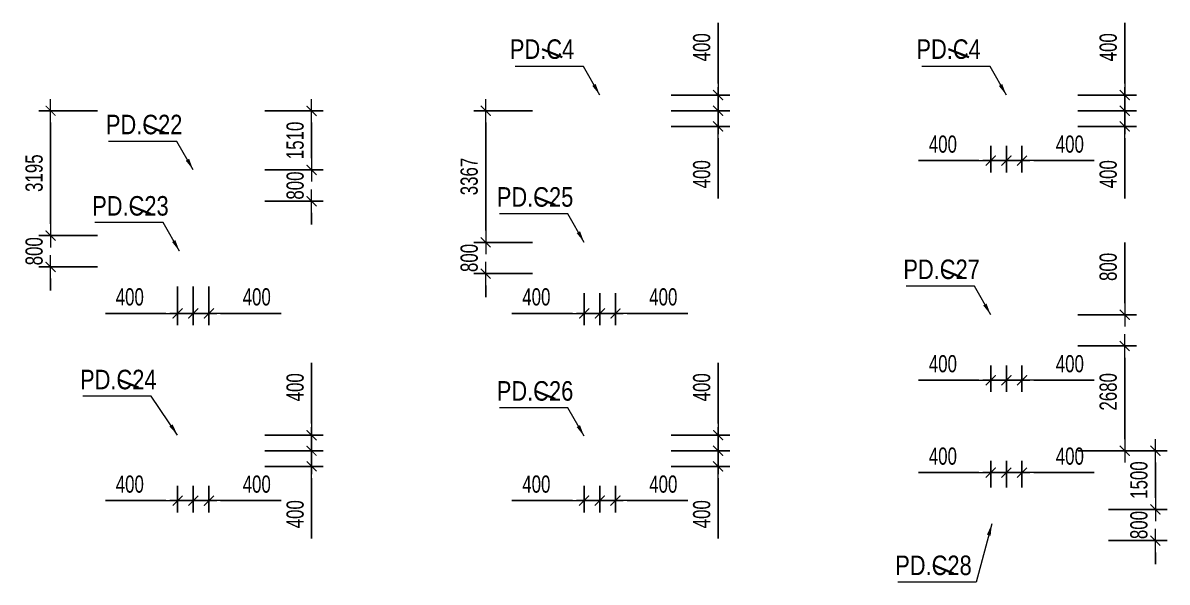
# Model space of a CAD drawing. Header units: millimetres. Extents: x -259680 to 699608, y -1281 to 104748.
# Drawn here: x 156791 to 186062, y 52639 to 66949 of the extents above; entities that cross this region are included whole.
import ezdxf
from ezdxf.enums import TextEntityAlignment as Align

# ---------------------------------------------------------------- set-up
doc = ezdxf.new("R2010")
doc.units = ezdxf.units.MM
doc.layers.get('Defpoints').update_dxf_attribs({"color": 151, "lineweight": 9})
for name, color, linetype, lineweight in [('$0$C1', 20, 'Continuous', 35), ('$1$NDC_S_ANNO', 7, 'Continuous', 20), ('$1$NDC_S_DIM', 1, 'Continuous', 15), ('NDC_S_DIM', 1, 'Continuous', 15)]:
    doc.layers.add(name, color=color, linetype=linetype, lineweight=lineweight)
doc.styles.add('$1$NDC_DIM', font='', dxfattribs={"width": 0.75})
doc.styles.add('$2$ARIAL', font='arial.ttf', dxfattribs={"width": 0.8})
doc.styles.add('NDC_DIM', font='', dxfattribs={"width": 0.75})
doc.styles.get('$1$NDC_DIM').set_extended_font_data('Dotum')
doc.styles.get('NDC_DIM').set_extended_font_data('Dotum')
doc.dimstyles.new('$0$NDC_dim_150', dxfattribs={"dimscale": 150, "dimtxt": 2.2, "dimasz": 1.5, "dimexe": 1.5, "dimexo": 2.5, "dimgap": 1, "dimtad": 1, "dimdec": 0, "dimzin": 0, "dimdsep": 46, "dimtxsty": '$1$NDC_DIM', "dimblk": '$1$DIMMARK', "dimcen": 0.09, "dimdle": 1.2, "dimclrd": 1, "dimclre": 1, "dimclrt": 3, "dimadec": 0, "dimazin": 0, "dimtfac": 1, "dimtdec": 0, "dimtix": 1, "dimtofl": 0, "dimtmove": 0, "dimatfit": 3, "dimfxl": 0, "dimtolj": 1, "dimtzin": 0, "dimarcsym": 0})
doc.dimstyles.new('$1$NDC_dim_iso', dxfattribs={"dimtxt": 2.2, "dimasz": 1, "dimexe": 1.5, "dimexo": 2.5, "dimgap": 1, "dimtad": 1, "dimdec": 0, "dimzin": 0, "dimdsep": 46, "dimtxsty": '$1$NDC_DIM', "dimblk": '$1$DIMMARK', "dimcen": 0.09, "dimdle": 1.2, "dimclrd": 1, "dimclre": 1, "dimclrt": 3, "dimadec": 0, "dimazin": 0, "dimtfac": 1, "dimtdec": 0, "dimtix": 1, "dimtofl": 0, "dimtmove": 0, "dimatfit": 3, "dimfxl": 0, "dimtolj": 1, "dimtzin": 0, "dimarcsym": 0})
doc.dimstyles.new('NDC_dim_200', dxfattribs={"dimscale": 200, "dimtxt": 2.2, "dimasz": 1.5, "dimexe": 1.5, "dimexo": 2.5, "dimgap": 1, "dimtad": 1, "dimdec": 0, "dimzin": 0, "dimdsep": 46, "dimtxsty": 'NDC_DIM', "dimblk": 'DIMMARK', "dimcen": 0.09, "dimdle": 1.2, "dimclrd": 1, "dimclre": 1, "dimclrt": 3, "dimadec": 0, "dimazin": 0, "dimtfac": 1, "dimtdec": 0, "dimtix": 1, "dimtofl": 0, "dimtmove": 0, "dimatfit": 3, "dimfxl": 0, "dimtolj": 1, "dimtzin": 0, "dimarcsym": 0})

# ---------------------------------------------------------------- blocks, each defined once
blk = doc.blocks.new('$1$DIMMARK')
at = {"layer": '$1$NDC_S_DIM', "color": 1}
blk.add_line((-1.5, 0), (1, 0), dxfattribs=at)
at = {"layer": '$1$NDC_S_DIM', "color": 2, "const_width": 0.1}
blk.add_lwpolyline([(-0.424, -0.424), (0.424, 0.424)], dxfattribs=at)
blk = doc.blocks.new('DIMMARK')
at = {"layer": 'NDC_S_DIM', "color": 1}
blk.add_line((-1.5, 0), (1, 0), dxfattribs=at)
at = {"layer": 'NDC_S_DIM', "color": 2, "const_width": 0.1}
blk.add_lwpolyline([(-0.424, -0.424), (0.424, 0.424)], dxfattribs=at)
blk = doc.blocks.new('*D1081')
at = {"layer": 'Defpoints', "color": 0, "ltscale": 100, "transparency": 16777216}
for p in [(181950, 64300), (182350, 64300), (182350, 63424)]:
    blk.add_point(p, dxfattribs=at)
at = {"layer": 'NDC_S_DIM', "color": 1, "lineweight": -2, "ltscale": 100, "transparency": 16777216}
for p, q in [((181950, 63800), (181950, 63124)), ((182350, 63800), (182350, 63124)), ((181650, 63424), (181350, 63424)), ((182650, 63424), (184199, 63424))]:
    blk.add_line(p, q, dxfattribs=at)
at = {"layer": 'NDC_S_DIM', "color": 1, "lineweight": -2, "ltscale": 100, "transparency": 16777216, "xscale": 300, "yscale": 300, "zscale": 300}
blk.add_blockref('DIMMARK', (181950, 63424), dxfattribs=at)
at = {"layer": 'NDC_S_DIM', "color": 1, "lineweight": -2, "ltscale": 100, "transparency": 16777216, "xscale": 300, "yscale": 300, "zscale": 300, "rotation": 180}
blk.add_blockref('DIMMARK', (182350, 63424), dxfattribs=at)
at = {"layer": 'NDC_S_DIM', "color": 3, "ltscale": 100, "transparency": 16777216, "insert": (183574, 63844), "char_height": 440, "attachment_point": 5, "style": 'NDC_DIM'}
blk.add_mtext('\\A1;400', dxfattribs=at)
blk = doc.blocks.new('*D1082')
at = {"layer": 'Defpoints', "color": 0, "ltscale": 100, "transparency": 16777216}
for p in [(181550, 64300), (181950, 64300), (181950, 63424)]:
    blk.add_point(p, dxfattribs=at)
at = {"layer": 'NDC_S_DIM', "color": 1, "lineweight": -2, "ltscale": 100, "transparency": 16777216}
for p, q in [((181550, 63800), (181550, 63124)), ((181950, 63800), (181950, 63124)), ((181250, 63424), (179701, 63424)), ((182250, 63424), (182550, 63424))]:
    blk.add_line(p, q, dxfattribs=at)
at = {"layer": 'NDC_S_DIM', "color": 1, "lineweight": -2, "ltscale": 100, "transparency": 16777216, "xscale": 300, "yscale": 300, "zscale": 300}
blk.add_blockref('DIMMARK', (181550, 63424), dxfattribs=at)
at = {"layer": 'NDC_S_DIM', "color": 1, "lineweight": -2, "ltscale": 100, "transparency": 16777216, "xscale": 300, "yscale": 300, "zscale": 300, "rotation": 180}
blk.add_blockref('DIMMARK', (181950, 63424), dxfattribs=at)
at = {"layer": 'NDC_S_DIM', "color": 3, "ltscale": 100, "transparency": 16777216, "insert": (180326, 63844), "char_height": 440, "attachment_point": 5, "style": 'NDC_DIM'}
blk.add_mtext('\\A1;400', dxfattribs=at)
blk = doc.blocks.new('*D1083')
at = {"layer": 'Defpoints', "color": 0, "ltscale": 100, "transparency": 16777216}
for p in [(182350, 65100), (184977, 65100), (182350, 64700)]:
    blk.add_point(p, dxfattribs=at)
at = {"layer": 'NDC_S_DIM', "color": 1, "lineweight": -2, "ltscale": 100, "transparency": 16777216}
for p, q in [((184977, 65400), (184977, 66949)), ((183777, 65100), (185277, 65100)), ((183777, 64700), (185277, 64700)), ((184977, 64400), (184977, 64100))]:
    blk.add_line(p, q, dxfattribs=at)
at = {"layer": 'NDC_S_DIM', "color": 1, "lineweight": -2, "ltscale": 100, "transparency": 16777216, "xscale": 300, "yscale": 300, "zscale": 300}
for p, rotation in [((184977, 65100), 270), ((184977, 64700), 90)]:
    blk.add_blockref('DIMMARK', p, dxfattribs=dict(at, rotation=rotation))
at = {"layer": 'NDC_S_DIM', "color": 3, "ltscale": 100, "transparency": 16777216, "insert": (184557, 66324), "char_height": 440, "attachment_point": 5, "rotation": 90, "style": 'NDC_DIM'}
blk.add_mtext('\\A1;400', dxfattribs=at)
blk = doc.blocks.new('*D1084')
at = {"layer": 'Defpoints', "color": 0, "ltscale": 100, "transparency": 16777216}
for p in [(182350, 64700), (184977, 64700), (182350, 64300)]:
    blk.add_point(p, dxfattribs=at)
at = {"layer": 'NDC_S_DIM', "color": 1, "lineweight": -2, "ltscale": 100, "transparency": 16777216}
for p, q in [((184977, 65000), (184977, 65300)), ((183777, 64700), (185277, 64700)), ((183777, 64300), (185277, 64300)), ((184977, 64000), (184977, 62451))]:
    blk.add_line(p, q, dxfattribs=at)
at = {"layer": 'NDC_S_DIM', "color": 1, "lineweight": -2, "ltscale": 100, "transparency": 16777216, "xscale": 300, "yscale": 300, "zscale": 300}
for p, rotation in [((184977, 64700), 270), ((184977, 64300), 90)]:
    blk.add_blockref('DIMMARK', p, dxfattribs=dict(at, rotation=rotation))
at = {"layer": 'NDC_S_DIM', "color": 3, "ltscale": 100, "transparency": 16777216, "insert": (184557, 63076), "char_height": 440, "attachment_point": 5, "rotation": 90, "style": 'NDC_DIM'}
blk.add_mtext('\\A1;400', dxfattribs=at)
blk = doc.blocks.new('*D1101')
at = {"layer": 'Defpoints', "color": 0, "ltscale": 100, "transparency": 16777216}
for p in [(181950, 58681), (182350, 58681), (182350, 57805)]:
    blk.add_point(p, dxfattribs=at)
at = {"layer": 'NDC_S_DIM', "color": 1, "lineweight": -2, "ltscale": 100, "transparency": 16777216}
for p, q in [((181950, 58181), (181950, 57505)), ((182350, 58181), (182350, 57505)), ((181650, 57805), (181350, 57805)), ((182650, 57805), (184199, 57805))]:
    blk.add_line(p, q, dxfattribs=at)
at = {"layer": 'NDC_S_DIM', "color": 1, "lineweight": -2, "ltscale": 100, "transparency": 16777216, "xscale": 300, "yscale": 300, "zscale": 300}
blk.add_blockref('DIMMARK', (181950, 57805), dxfattribs=at)
at = {"layer": 'NDC_S_DIM', "color": 1, "lineweight": -2, "ltscale": 100, "transparency": 16777216, "xscale": 300, "yscale": 300, "zscale": 300, "rotation": 180}
blk.add_blockref('DIMMARK', (182350, 57805), dxfattribs=at)
at = {"layer": 'NDC_S_DIM', "color": 3, "ltscale": 100, "transparency": 16777216, "insert": (183574, 58225), "char_height": 440, "attachment_point": 5, "style": 'NDC_DIM'}
blk.add_mtext('\\A1;400', dxfattribs=at)
blk = doc.blocks.new('*D1102')
at = {"layer": 'Defpoints', "color": 0, "ltscale": 100, "transparency": 16777216}
for p in [(181550, 58681), (181950, 58681), (181950, 57805)]:
    blk.add_point(p, dxfattribs=at)
at = {"layer": 'NDC_S_DIM', "color": 1, "lineweight": -2, "ltscale": 100, "transparency": 16777216}
for p, q in [((181550, 58181), (181550, 57505)), ((181950, 58181), (181950, 57505)), ((181250, 57805), (179701, 57805)), ((182250, 57805), (182550, 57805))]:
    blk.add_line(p, q, dxfattribs=at)
at = {"layer": 'NDC_S_DIM', "color": 1, "lineweight": -2, "ltscale": 100, "transparency": 16777216, "xscale": 300, "yscale": 300, "zscale": 300}
blk.add_blockref('DIMMARK', (181550, 57805), dxfattribs=at)
at = {"layer": 'NDC_S_DIM', "color": 1, "lineweight": -2, "ltscale": 100, "transparency": 16777216, "xscale": 300, "yscale": 300, "zscale": 300, "rotation": 180}
blk.add_blockref('DIMMARK', (181950, 57805), dxfattribs=at)
at = {"layer": 'NDC_S_DIM', "color": 3, "ltscale": 100, "transparency": 16777216, "insert": (180326, 58225), "char_height": 440, "attachment_point": 5, "style": 'NDC_DIM'}
blk.add_mtext('\\A1;400', dxfattribs=at)
blk = doc.blocks.new('*D1103')
at = {"layer": 'Defpoints', "color": 0, "ltscale": 100, "transparency": 16777216}
for p in [(182350, 59481), (184977, 59481), (182350, 58681)]:
    blk.add_point(p, dxfattribs=at)
at = {"layer": 'NDC_S_DIM', "color": 1, "lineweight": -2, "ltscale": 100, "transparency": 16777216}
for p, q in [((184977, 59781), (184977, 61329)), ((183777, 59481), (185277, 59481)), ((183777, 58681), (185277, 58681)), ((184977, 58381), (184977, 58081))]:
    blk.add_line(p, q, dxfattribs=at)
at = {"layer": 'NDC_S_DIM', "color": 1, "lineweight": -2, "ltscale": 100, "transparency": 16777216, "xscale": 300, "yscale": 300, "zscale": 300}
for p, rotation in [((184977, 59481), 270), ((184977, 58681), 90)]:
    blk.add_blockref('DIMMARK', p, dxfattribs=dict(at, rotation=rotation))
at = {"layer": 'NDC_S_DIM', "color": 3, "ltscale": 100, "transparency": 16777216, "insert": (184557, 60705), "char_height": 440, "attachment_point": 5, "rotation": 90, "style": 'NDC_DIM'}
blk.add_mtext('\\A1;800', dxfattribs=at)
blk = doc.blocks.new('*D1104')
at = {"layer": 'Defpoints', "color": 0, "ltscale": 100, "transparency": 16777216}
for p in [(182350, 58681), (184977, 58681), (182350, 56001)]:
    blk.add_point(p, dxfattribs=at)
at = {"layer": 'NDC_S_DIM', "color": 1, "lineweight": -2, "ltscale": 100, "transparency": 16777216}
for p, q in [((183777, 58681), (185277, 58681)), ((184977, 56301), (184977, 58381)), ((183777, 56001), (185277, 56001))]:
    blk.add_line(p, q, dxfattribs=at)
at = {"layer": 'NDC_S_DIM', "color": 1, "lineweight": -2, "ltscale": 100, "transparency": 16777216, "xscale": 300, "yscale": 300, "zscale": 300}
for p, rotation in [((184977, 58681), 90), ((184977, 56001), 270)]:
    blk.add_blockref('DIMMARK', p, dxfattribs=dict(at, rotation=rotation))
at = {"layer": 'NDC_S_DIM', "color": 3, "ltscale": 100, "transparency": 16777216, "insert": (184557, 57508), "char_height": 440, "attachment_point": 5, "rotation": 90, "style": 'NDC_DIM'}
blk.add_mtext('\\A1;2680', dxfattribs=at)
blk = doc.blocks.new('*D1105')
at = {"layer": 'Defpoints', "color": 0, "ltscale": 100, "transparency": 16777216}
for p in [(171550, 55600), (171950, 55600), (171950, 54724)]:
    blk.add_point(p, dxfattribs=at)
at = {"layer": 'NDC_S_DIM', "color": 1, "lineweight": -2, "ltscale": 100, "transparency": 16777216}
for p, q in [((171550, 55100), (171550, 54424)), ((171950, 55100), (171950, 54424)), ((171250, 54724), (170950, 54724)), ((172250, 54724), (173799, 54724))]:
    blk.add_line(p, q, dxfattribs=at)
at = {"layer": 'NDC_S_DIM', "color": 1, "lineweight": -2, "ltscale": 100, "transparency": 16777216, "xscale": 300, "yscale": 300, "zscale": 300}
blk.add_blockref('DIMMARK', (171550, 54724), dxfattribs=at)
at = {"layer": 'NDC_S_DIM', "color": 1, "lineweight": -2, "ltscale": 100, "transparency": 16777216, "xscale": 300, "yscale": 300, "zscale": 300, "rotation": 180}
blk.add_blockref('DIMMARK', (171950, 54724), dxfattribs=at)
at = {"layer": 'NDC_S_DIM', "color": 3, "ltscale": 100, "transparency": 16777216, "insert": (173174, 55144), "char_height": 440, "attachment_point": 5, "style": 'NDC_DIM'}
blk.add_mtext('\\A1;400', dxfattribs=at)
blk = doc.blocks.new('*D1106')
at = {"layer": 'Defpoints', "color": 0, "ltscale": 100, "transparency": 16777216}
for p in [(171150, 55600), (171550, 55600), (171550, 54724)]:
    blk.add_point(p, dxfattribs=at)
at = {"layer": 'NDC_S_DIM', "color": 1, "lineweight": -2, "ltscale": 100, "transparency": 16777216}
for p, q in [((171150, 55100), (171150, 54424)), ((171550, 55100), (171550, 54424)), ((170850, 54724), (169301, 54724)), ((171850, 54724), (172150, 54724))]:
    blk.add_line(p, q, dxfattribs=at)
at = {"layer": 'NDC_S_DIM', "color": 1, "lineweight": -2, "ltscale": 100, "transparency": 16777216, "xscale": 300, "yscale": 300, "zscale": 300}
blk.add_blockref('DIMMARK', (171150, 54724), dxfattribs=at)
at = {"layer": 'NDC_S_DIM', "color": 1, "lineweight": -2, "ltscale": 100, "transparency": 16777216, "xscale": 300, "yscale": 300, "zscale": 300, "rotation": 180}
blk.add_blockref('DIMMARK', (171550, 54724), dxfattribs=at)
at = {"layer": 'NDC_S_DIM', "color": 3, "ltscale": 100, "transparency": 16777216, "insert": (169926, 55144), "char_height": 440, "attachment_point": 5, "style": 'NDC_DIM'}
blk.add_mtext('\\A1;400', dxfattribs=at)
blk = doc.blocks.new('*D1107')
at = {"layer": 'Defpoints', "color": 0, "ltscale": 100, "transparency": 16777216}
for p in [(171950, 56400), (174577, 56400), (171950, 56000)]:
    blk.add_point(p, dxfattribs=at)
at = {"layer": 'NDC_S_DIM', "color": 1, "lineweight": -2, "ltscale": 100, "transparency": 16777216}
for p, q in [((174577, 56700), (174577, 58249)), ((173377, 56400), (174877, 56400)), ((173377, 56000), (174877, 56000)), ((174577, 55700), (174577, 55400))]:
    blk.add_line(p, q, dxfattribs=at)
at = {"layer": 'NDC_S_DIM', "color": 1, "lineweight": -2, "ltscale": 100, "transparency": 16777216, "xscale": 300, "yscale": 300, "zscale": 300}
for p, rotation in [((174577, 56400), 270), ((174577, 56000), 90)]:
    blk.add_blockref('DIMMARK', p, dxfattribs=dict(at, rotation=rotation))
at = {"layer": 'NDC_S_DIM', "color": 3, "ltscale": 100, "transparency": 16777216, "insert": (174157, 57624), "char_height": 440, "attachment_point": 5, "rotation": 90, "style": 'NDC_DIM'}
blk.add_mtext('\\A1;400', dxfattribs=at)
blk = doc.blocks.new('*D1108')
at = {"layer": 'Defpoints', "color": 0, "ltscale": 100, "transparency": 16777216}
for p in [(171950, 56000), (174577, 56000), (171950, 55600)]:
    blk.add_point(p, dxfattribs=at)
at = {"layer": 'NDC_S_DIM', "color": 1, "lineweight": -2, "ltscale": 100, "transparency": 16777216}
for p, q in [((174577, 56300), (174577, 56600)), ((173377, 56000), (174877, 56000)), ((173377, 55600), (174877, 55600)), ((174577, 55300), (174577, 53751))]:
    blk.add_line(p, q, dxfattribs=at)
at = {"layer": 'NDC_S_DIM', "color": 1, "lineweight": -2, "ltscale": 100, "transparency": 16777216, "xscale": 300, "yscale": 300, "zscale": 300}
for p, rotation in [((174577, 56000), 270), ((174577, 55600), 90)]:
    blk.add_blockref('DIMMARK', p, dxfattribs=dict(at, rotation=rotation))
at = {"layer": 'NDC_S_DIM', "color": 3, "ltscale": 100, "transparency": 16777216, "insert": (174157, 54376), "char_height": 440, "attachment_point": 5, "rotation": 90, "style": 'NDC_DIM'}
blk.add_mtext('\\A1;400', dxfattribs=at)
blk = doc.blocks.new('*D1109')
at = {"layer": 'Defpoints', "color": 0, "ltscale": 100, "transparency": 16777216}
for p in [(161150, 55600), (161550, 55600), (161550, 54724)]:
    blk.add_point(p, dxfattribs=at)
at = {"layer": 'NDC_S_DIM', "color": 1, "lineweight": -2, "ltscale": 100, "transparency": 16777216}
for p, q in [((161150, 55100), (161150, 54424)), ((161550, 55100), (161550, 54424)), ((160850, 54724), (160550, 54724)), ((161850, 54724), (163399, 54724))]:
    blk.add_line(p, q, dxfattribs=at)
at = {"layer": 'NDC_S_DIM', "color": 1, "lineweight": -2, "ltscale": 100, "transparency": 16777216, "xscale": 300, "yscale": 300, "zscale": 300}
blk.add_blockref('DIMMARK', (161150, 54724), dxfattribs=at)
at = {"layer": 'NDC_S_DIM', "color": 1, "lineweight": -2, "ltscale": 100, "transparency": 16777216, "xscale": 300, "yscale": 300, "zscale": 300, "rotation": 180}
blk.add_blockref('DIMMARK', (161550, 54724), dxfattribs=at)
at = {"layer": 'NDC_S_DIM', "color": 3, "ltscale": 100, "transparency": 16777216, "insert": (162774, 55144), "char_height": 440, "attachment_point": 5, "style": 'NDC_DIM'}
blk.add_mtext('\\A1;400', dxfattribs=at)
blk = doc.blocks.new('*D1110')
at = {"layer": 'Defpoints', "color": 0, "ltscale": 100, "transparency": 16777216}
for p in [(160750, 55600), (161150, 55600), (161150, 54724)]:
    blk.add_point(p, dxfattribs=at)
at = {"layer": 'NDC_S_DIM', "color": 1, "lineweight": -2, "ltscale": 100, "transparency": 16777216}
for p, q in [((160750, 55100), (160750, 54424)), ((161150, 55100), (161150, 54424)), ((160450, 54724), (158901, 54724)), ((161450, 54724), (161750, 54724))]:
    blk.add_line(p, q, dxfattribs=at)
at = {"layer": 'NDC_S_DIM', "color": 1, "lineweight": -2, "ltscale": 100, "transparency": 16777216, "xscale": 300, "yscale": 300, "zscale": 300}
blk.add_blockref('DIMMARK', (160750, 54724), dxfattribs=at)
at = {"layer": 'NDC_S_DIM', "color": 1, "lineweight": -2, "ltscale": 100, "transparency": 16777216, "xscale": 300, "yscale": 300, "zscale": 300, "rotation": 180}
blk.add_blockref('DIMMARK', (161150, 54724), dxfattribs=at)
at = {"layer": 'NDC_S_DIM', "color": 3, "ltscale": 100, "transparency": 16777216, "insert": (159526, 55144), "char_height": 440, "attachment_point": 5, "style": 'NDC_DIM'}
blk.add_mtext('\\A1;400', dxfattribs=at)
blk = doc.blocks.new('*D1111')
at = {"layer": 'Defpoints', "color": 0, "ltscale": 100, "transparency": 16777216}
for p in [(161550, 56400), (164177, 56400), (161550, 56000)]:
    blk.add_point(p, dxfattribs=at)
at = {"layer": 'NDC_S_DIM', "color": 1, "lineweight": -2, "ltscale": 100, "transparency": 16777216}
for p, q in [((164177, 56700), (164177, 58249)), ((162977, 56400), (164477, 56400)), ((162977, 56000), (164477, 56000)), ((164177, 55700), (164177, 55400))]:
    blk.add_line(p, q, dxfattribs=at)
at = {"layer": 'NDC_S_DIM', "color": 1, "lineweight": -2, "ltscale": 100, "transparency": 16777216, "xscale": 300, "yscale": 300, "zscale": 300}
for p, rotation in [((164177, 56400), 270), ((164177, 56000), 90)]:
    blk.add_blockref('DIMMARK', p, dxfattribs=dict(at, rotation=rotation))
at = {"layer": 'NDC_S_DIM', "color": 3, "ltscale": 100, "transparency": 16777216, "insert": (163757, 57624), "char_height": 440, "attachment_point": 5, "rotation": 90, "style": 'NDC_DIM'}
blk.add_mtext('\\A1;400', dxfattribs=at)
blk = doc.blocks.new('*D1112')
at = {"layer": 'Defpoints', "color": 0, "ltscale": 100, "transparency": 16777216}
for p in [(161550, 56000), (164177, 56000), (161550, 55600)]:
    blk.add_point(p, dxfattribs=at)
at = {"layer": 'NDC_S_DIM', "color": 1, "lineweight": -2, "ltscale": 100, "transparency": 16777216}
for p, q in [((164177, 56300), (164177, 56600)), ((162977, 56000), (164477, 56000)), ((162977, 55600), (164477, 55600)), ((164177, 55300), (164177, 53751))]:
    blk.add_line(p, q, dxfattribs=at)
at = {"layer": 'NDC_S_DIM', "color": 1, "lineweight": -2, "ltscale": 100, "transparency": 16777216, "xscale": 300, "yscale": 300, "zscale": 300}
for p, rotation in [((164177, 56000), 270), ((164177, 55600), 90)]:
    blk.add_blockref('DIMMARK', p, dxfattribs=dict(at, rotation=rotation))
at = {"layer": 'NDC_S_DIM', "color": 3, "ltscale": 100, "transparency": 16777216, "insert": (163757, 54376), "char_height": 440, "attachment_point": 5, "rotation": 90, "style": 'NDC_DIM'}
blk.add_mtext('\\A1;400', dxfattribs=at)
blk = doc.blocks.new('*D659')
at = {"layer": 'Defpoints', "color": 0, "ltscale": 100, "transparency": 16777216}
for p in [(182350, 55440), (181950, 54564), (182350, 54564)]:
    blk.add_point(p, dxfattribs=at)
at = {"layer": 'NDC_S_DIM', "color": 1, "lineweight": -2, "ltscale": 100, "transparency": 16777216}
for p, q in [((181950, 55064), (181950, 55740)), ((182350, 55064), (182350, 55740)), ((181650, 55440), (181350, 55440)), ((182650, 55440), (184199, 55440))]:
    blk.add_line(p, q, dxfattribs=at)
at = {"layer": 'NDC_S_DIM', "color": 1, "lineweight": -2, "ltscale": 100, "transparency": 16777216, "xscale": 300, "yscale": 300, "zscale": 300}
blk.add_blockref('DIMMARK', (181950, 55440), dxfattribs=at)
at = {"layer": 'NDC_S_DIM', "color": 1, "lineweight": -2, "ltscale": 100, "transparency": 16777216, "xscale": 300, "yscale": 300, "zscale": 300, "rotation": 180}
blk.add_blockref('DIMMARK', (182350, 55440), dxfattribs=at)
at = {"layer": 'NDC_S_DIM', "color": 3, "ltscale": 100, "transparency": 16777216, "insert": (183574, 55860), "char_height": 440, "attachment_point": 5, "style": 'NDC_DIM'}
blk.add_mtext('\\A1;400', dxfattribs=at)
blk = doc.blocks.new('*D660')
at = {"layer": 'Defpoints', "color": 0, "ltscale": 100, "transparency": 16777216}
for p in [(181950, 55440), (181550, 54564), (181950, 54564)]:
    blk.add_point(p, dxfattribs=at)
at = {"layer": 'NDC_S_DIM', "color": 1, "lineweight": -2, "ltscale": 100, "transparency": 16777216}
for p, q in [((181550, 55064), (181550, 55740)), ((181950, 55064), (181950, 55740)), ((181250, 55440), (179701, 55440)), ((182250, 55440), (182550, 55440))]:
    blk.add_line(p, q, dxfattribs=at)
at = {"layer": 'NDC_S_DIM', "color": 1, "lineweight": -2, "ltscale": 100, "transparency": 16777216, "xscale": 300, "yscale": 300, "zscale": 300}
blk.add_blockref('DIMMARK', (181550, 55440), dxfattribs=at)
at = {"layer": 'NDC_S_DIM', "color": 1, "lineweight": -2, "ltscale": 100, "transparency": 16777216, "xscale": 300, "yscale": 300, "zscale": 300, "rotation": 180}
blk.add_blockref('DIMMARK', (181950, 55440), dxfattribs=at)
at = {"layer": 'NDC_S_DIM', "color": 3, "ltscale": 100, "transparency": 16777216, "insert": (180326, 55860), "char_height": 440, "attachment_point": 5, "style": 'NDC_DIM'}
blk.add_mtext('\\A1;400', dxfattribs=at)
blk = doc.blocks.new('*D661')
at = {"layer": 'Defpoints', "color": 0, "ltscale": 100, "transparency": 16777216}
for p in [(182350, 54500), (185762, 54500), (182350, 53700)]:
    blk.add_point(p, dxfattribs=at)
at = {"layer": 'NDC_S_DIM', "color": 1, "lineweight": -2, "ltscale": 100, "transparency": 16777216}
for p, q in [((185762, 54800), (185762, 55100)), ((184562, 54500), (186062, 54500)), ((184562, 53700), (186062, 53700)), ((185762, 53400), (185762, 53100))]:
    blk.add_line(p, q, dxfattribs=at)
at = {"layer": 'NDC_S_DIM', "color": 1, "lineweight": -2, "ltscale": 100, "transparency": 16777216, "xscale": 300, "yscale": 300, "zscale": 300}
for p, rotation in [((185762, 54500), 270), ((185762, 53700), 90)]:
    blk.add_blockref('DIMMARK', p, dxfattribs=dict(at, rotation=rotation))
at = {"layer": 'NDC_S_DIM', "color": 3, "ltscale": 100, "transparency": 16777216, "insert": (185342, 54100), "char_height": 440, "attachment_point": 5, "rotation": 90, "style": 'NDC_DIM'}
blk.add_mtext('\\A1;800', dxfattribs=at)
blk = doc.blocks.new('*D662')
at = {"layer": 'Defpoints', "color": 0, "ltscale": 100, "transparency": 16777216}
for p in [(182350, 56000), (185762, 56000), (182350, 54500)]:
    blk.add_point(p, dxfattribs=at)
at = {"layer": 'NDC_S_DIM', "color": 1, "lineweight": -2, "ltscale": 100, "transparency": 16777216}
for p, q in [((184562, 56000), (186062, 56000)), ((185762, 54800), (185762, 55700)), ((184562, 54500), (186062, 54500))]:
    blk.add_line(p, q, dxfattribs=at)
at = {"layer": 'NDC_S_DIM', "color": 1, "lineweight": -2, "ltscale": 100, "transparency": 16777216, "xscale": 300, "yscale": 300, "zscale": 300}
for p, rotation in [((185762, 56000), 90), ((185762, 54500), 270)]:
    blk.add_blockref('DIMMARK', p, dxfattribs=dict(at, rotation=rotation))
at = {"layer": 'NDC_S_DIM', "color": 3, "ltscale": 100, "transparency": 16777216, "insert": (185342, 55250), "char_height": 440, "attachment_point": 5, "rotation": 90, "style": 'NDC_DIM'}
blk.add_mtext('\\A1;1500', dxfattribs=at)
blk = doc.blocks.new('*D1025')
at = {"layer": 'Defpoints', "color": 0, "ltscale": 100, "transparency": 16777216}
for p in [(161150, 60705), (161550, 60705), (161550, 59515)]:
    blk.add_point(p, dxfattribs=at)
at = {"layer": 'NDC_S_DIM', "color": 1, "lineweight": -2, "ltscale": 100, "transparency": 16777216}
for p, q in [((161150, 60205), (161150, 59215)), ((161550, 60205), (161550, 59215)), ((160850, 59515), (160550, 59515)), ((161850, 59515), (163399, 59515))]:
    blk.add_line(p, q, dxfattribs=at)
at = {"layer": 'NDC_S_DIM', "color": 1, "lineweight": -2, "ltscale": 100, "transparency": 16777216, "xscale": 300, "yscale": 300, "zscale": 300}
blk.add_blockref('DIMMARK', (161150, 59515), dxfattribs=at)
at = {"layer": 'NDC_S_DIM', "color": 1, "lineweight": -2, "ltscale": 100, "transparency": 16777216, "xscale": 300, "yscale": 300, "zscale": 300, "rotation": 180}
blk.add_blockref('DIMMARK', (161550, 59515), dxfattribs=at)
at = {"layer": 'NDC_S_DIM', "color": 3, "ltscale": 100, "transparency": 16777216, "insert": (162774, 59935), "char_height": 440, "attachment_point": 5, "style": 'NDC_DIM'}
blk.add_mtext('\\A1;400', dxfattribs=at)
blk = doc.blocks.new('*D1026')
at = {"layer": 'Defpoints', "color": 0, "ltscale": 100, "transparency": 16777216}
for p in [(160750, 60705), (161150, 60705), (161150, 59515)]:
    blk.add_point(p, dxfattribs=at)
at = {"layer": 'NDC_S_DIM', "color": 1, "lineweight": -2, "ltscale": 100, "transparency": 16777216}
for p, q in [((160750, 60205), (160750, 59215)), ((161150, 60205), (161150, 59215)), ((160450, 59515), (158901, 59515)), ((161450, 59515), (161750, 59515))]:
    blk.add_line(p, q, dxfattribs=at)
at = {"layer": 'NDC_S_DIM', "color": 1, "lineweight": -2, "ltscale": 100, "transparency": 16777216, "xscale": 300, "yscale": 300, "zscale": 300}
blk.add_blockref('DIMMARK', (160750, 59515), dxfattribs=at)
at = {"layer": 'NDC_S_DIM', "color": 1, "lineweight": -2, "ltscale": 100, "transparency": 16777216, "xscale": 300, "yscale": 300, "zscale": 300, "rotation": 180}
blk.add_blockref('DIMMARK', (161150, 59515), dxfattribs=at)
at = {"layer": 'NDC_S_DIM', "color": 3, "ltscale": 100, "transparency": 16777216, "insert": (159526, 59935), "char_height": 440, "attachment_point": 5, "style": 'NDC_DIM'}
blk.add_mtext('\\A1;400', dxfattribs=at)
blk = doc.blocks.new('*D1027')
at = {"layer": 'Defpoints', "color": 0, "ltscale": 100, "transparency": 16777216}
for p in [(161550, 64696), (164177, 64696), (161550, 63186)]:
    blk.add_point(p, dxfattribs=at)
at = {"layer": 'NDC_S_DIM', "color": 1, "lineweight": -2, "ltscale": 100, "transparency": 16777216}
for p, q in [((162977, 64696), (164477, 64696)), ((164177, 63486), (164177, 64396)), ((162977, 63186), (164477, 63186))]:
    blk.add_line(p, q, dxfattribs=at)
at = {"layer": 'NDC_S_DIM', "color": 1, "lineweight": -2, "ltscale": 100, "transparency": 16777216, "xscale": 300, "yscale": 300, "zscale": 300}
for p, rotation in [((164177, 64696), 90), ((164177, 63186), 270)]:
    blk.add_blockref('DIMMARK', p, dxfattribs=dict(at, rotation=rotation))
at = {"layer": 'NDC_S_DIM', "color": 3, "ltscale": 100, "transparency": 16777216, "insert": (163757, 63941), "char_height": 440, "attachment_point": 5, "rotation": 90, "style": 'NDC_DIM'}
blk.add_mtext('\\A1;1510', dxfattribs=at)
blk = doc.blocks.new('*D666')
at = {"layer": 'Defpoints', "color": 0, "ltscale": 100, "transparency": 16777216}
for p in [(161550, 63186), (164177, 63186), (161550, 62386)]:
    blk.add_point(p, dxfattribs=at)
at = {"layer": 'NDC_S_DIM', "color": 1, "lineweight": -2, "ltscale": 100, "transparency": 16777216}
for p, q in [((164177, 63486), (164177, 63786)), ((162977, 63186), (164477, 63186)), ((162977, 62386), (164477, 62386)), ((164177, 62086), (164177, 61786))]:
    blk.add_line(p, q, dxfattribs=at)
at = {"layer": 'NDC_S_DIM', "color": 1, "lineweight": -2, "ltscale": 100, "transparency": 16777216, "xscale": 300, "yscale": 300, "zscale": 300}
for p, rotation in [((164177, 63186), 270), ((164177, 62386), 90)]:
    blk.add_blockref('DIMMARK', p, dxfattribs=dict(at, rotation=rotation))
at = {"layer": 'NDC_S_DIM', "color": 3, "ltscale": 100, "transparency": 16777216, "insert": (163757, 62786), "char_height": 440, "attachment_point": 5, "rotation": 90, "style": 'NDC_DIM'}
blk.add_mtext('\\A1;800', dxfattribs=at)
blk = doc.blocks.new('*D667')
at = {"layer": 'Defpoints', "color": 0, "ltscale": 100, "transparency": 16777216}
for p in [(171950, 65100), (174577, 65100), (171950, 64700)]:
    blk.add_point(p, dxfattribs=at)
at = {"layer": 'NDC_S_DIM', "color": 1, "lineweight": -2, "ltscale": 100, "transparency": 16777216}
for p, q in [((174577, 65400), (174577, 66949)), ((173377, 65100), (174877, 65100)), ((173377, 64700), (174877, 64700)), ((174577, 64400), (174577, 64100))]:
    blk.add_line(p, q, dxfattribs=at)
at = {"layer": 'NDC_S_DIM', "color": 1, "lineweight": -2, "ltscale": 100, "transparency": 16777216, "xscale": 300, "yscale": 300, "zscale": 300}
for p, rotation in [((174577, 65100), 270), ((174577, 64700), 90)]:
    blk.add_blockref('DIMMARK', p, dxfattribs=dict(at, rotation=rotation))
at = {"layer": 'NDC_S_DIM', "color": 3, "ltscale": 100, "transparency": 16777216, "insert": (174157, 66324), "char_height": 440, "attachment_point": 5, "rotation": 90, "style": 'NDC_DIM'}
blk.add_mtext('\\A1;400', dxfattribs=at)
blk = doc.blocks.new('*D668')
at = {"layer": 'Defpoints', "color": 0, "ltscale": 100, "transparency": 16777216}
for p in [(171950, 64700), (174577, 64700), (171950, 64300)]:
    blk.add_point(p, dxfattribs=at)
at = {"layer": 'NDC_S_DIM', "color": 1, "lineweight": -2, "ltscale": 100, "transparency": 16777216}
for p, q in [((174577, 65000), (174577, 65300)), ((173377, 64700), (174877, 64700)), ((173377, 64300), (174877, 64300)), ((174577, 64000), (174577, 62451))]:
    blk.add_line(p, q, dxfattribs=at)
at = {"layer": 'NDC_S_DIM', "color": 1, "lineweight": -2, "ltscale": 100, "transparency": 16777216, "xscale": 300, "yscale": 300, "zscale": 300}
for p, rotation in [((174577, 64700), 270), ((174577, 64300), 90)]:
    blk.add_blockref('DIMMARK', p, dxfattribs=dict(at, rotation=rotation))
at = {"layer": 'NDC_S_DIM', "color": 3, "ltscale": 100, "transparency": 16777216, "insert": (174157, 63076), "char_height": 440, "attachment_point": 5, "rotation": 90, "style": 'NDC_DIM'}
blk.add_mtext('\\A1;400', dxfattribs=at)
blk = doc.blocks.new('*D669')
at = {"layer": 'Defpoints', "color": 0, "ltscale": 100, "transparency": 16777216}
for p in [(160750, 64700), (157500, 61505), (160750, 61505)]:
    blk.add_point(p, dxfattribs=at)
at = {"layer": 'NDC_S_DIM', "color": 1, "lineweight": -2, "ltscale": 100, "transparency": 16777216}
for p, q in [((158700, 64700), (157200, 64700)), ((157500, 64400), (157500, 61805)), ((158700, 61505), (157200, 61505))]:
    blk.add_line(p, q, dxfattribs=at)
at = {"layer": 'NDC_S_DIM', "color": 1, "lineweight": -2, "ltscale": 100, "transparency": 16777216, "xscale": 300, "yscale": 300, "zscale": 300}
for p, rotation in [((157500, 64700), 90), ((157500, 61505), 270)]:
    blk.add_blockref('DIMMARK', p, dxfattribs=dict(at, rotation=rotation))
at = {"layer": 'NDC_S_DIM', "color": 3, "ltscale": 100, "transparency": 16777216, "insert": (157080, 63103), "char_height": 440, "attachment_point": 5, "rotation": 90, "style": 'NDC_DIM'}
blk.add_mtext('\\A1;3195', dxfattribs=at)
blk = doc.blocks.new('*D670')
at = {"layer": 'Defpoints', "color": 0, "ltscale": 100, "transparency": 16777216}
for p in [(160750, 61505), (157500, 60705), (160750, 60705)]:
    blk.add_point(p, dxfattribs=at)
at = {"layer": 'NDC_S_DIM', "color": 1, "lineweight": -2, "ltscale": 100, "transparency": 16777216}
for p, q in [((157500, 61805), (157500, 62105)), ((158700, 61505), (157200, 61505)), ((158700, 60705), (157200, 60705)), ((157500, 60405), (157500, 60105))]:
    blk.add_line(p, q, dxfattribs=at)
at = {"layer": 'NDC_S_DIM', "color": 1, "lineweight": -2, "ltscale": 100, "transparency": 16777216, "xscale": 300, "yscale": 300, "zscale": 300}
for p, rotation in [((157500, 61505), 270), ((157500, 60705), 90)]:
    blk.add_blockref('DIMMARK', p, dxfattribs=dict(at, rotation=rotation))
at = {"layer": 'NDC_S_DIM', "color": 3, "ltscale": 100, "transparency": 16777216, "insert": (157080, 61105), "char_height": 440, "attachment_point": 5, "rotation": 90, "style": 'NDC_DIM'}
blk.add_mtext('\\A1;800', dxfattribs=at)
blk = doc.blocks.new('*D671')
at = {"layer": 'Defpoints', "color": 0, "ltscale": 100, "transparency": 16777216}
for p in [(168630, 64700), (172210, 64700), (171950, 61333)]:
    blk.add_point(p, dxfattribs=at)
at = {"layer": 'NDC_S_DIM', "color": 1, "lineweight": -2, "ltscale": 100, "transparency": 16777216}
for p, q in [((169830, 64700), (168330, 64700)), ((168630, 61633), (168630, 64400)), ((169830, 61333), (168330, 61333))]:
    blk.add_line(p, q, dxfattribs=at)
at = {"layer": 'NDC_S_DIM', "color": 1, "lineweight": -2, "ltscale": 100, "transparency": 16777216, "xscale": 300, "yscale": 300, "zscale": 300}
for p, rotation in [((168630, 64700), 90), ((168630, 61333), 270)]:
    blk.add_blockref('DIMMARK', p, dxfattribs=dict(at, rotation=rotation))
at = {"layer": 'NDC_S_DIM', "color": 3, "ltscale": 100, "transparency": 16777216, "insert": (168210, 63017), "char_height": 440, "attachment_point": 5, "rotation": 90, "style": 'NDC_DIM'}
blk.add_mtext('\\A1;3367', dxfattribs=at)
blk = doc.blocks.new('*D672')
at = {"layer": 'Defpoints', "color": 0, "ltscale": 100, "transparency": 16777216}
for p in [(171950, 61333), (168630, 60533), (171950, 60533)]:
    blk.add_point(p, dxfattribs=at)
at = {"layer": 'NDC_S_DIM', "color": 1, "lineweight": -2, "ltscale": 100, "transparency": 16777216}
for p, q in [((168630, 61633), (168630, 61933)), ((169830, 61333), (168330, 61333)), ((169830, 60533), (168330, 60533)), ((168630, 60233), (168630, 59933))]:
    blk.add_line(p, q, dxfattribs=at)
at = {"layer": 'NDC_S_DIM', "color": 1, "lineweight": -2, "ltscale": 100, "transparency": 16777216, "xscale": 300, "yscale": 300, "zscale": 300}
for p, rotation in [((168630, 61333), 270), ((168630, 60533), 90)]:
    blk.add_blockref('DIMMARK', p, dxfattribs=dict(at, rotation=rotation))
at = {"layer": 'NDC_S_DIM', "color": 3, "ltscale": 100, "transparency": 16777216, "insert": (168210, 60933), "char_height": 440, "attachment_point": 5, "rotation": 90, "style": 'NDC_DIM'}
blk.add_mtext('\\A1;800', dxfattribs=at)
blk = doc.blocks.new('*D673')
at = {"layer": 'Defpoints', "color": 0, "ltscale": 100, "transparency": 16777216}
for p in [(171550, 60533), (171950, 60533), (171950, 59515)]:
    blk.add_point(p, dxfattribs=at)
at = {"layer": 'NDC_S_DIM', "color": 1, "lineweight": -2, "ltscale": 100, "transparency": 16777216}
for p, q in [((171550, 60033), (171550, 59215)), ((171950, 60033), (171950, 59215)), ((171250, 59515), (170950, 59515)), ((172250, 59515), (173799, 59515))]:
    blk.add_line(p, q, dxfattribs=at)
at = {"layer": 'NDC_S_DIM', "color": 1, "lineweight": -2, "ltscale": 100, "transparency": 16777216, "xscale": 300, "yscale": 300, "zscale": 300}
blk.add_blockref('DIMMARK', (171550, 59515), dxfattribs=at)
at = {"layer": 'NDC_S_DIM', "color": 1, "lineweight": -2, "ltscale": 100, "transparency": 16777216, "xscale": 300, "yscale": 300, "zscale": 300, "rotation": 180}
blk.add_blockref('DIMMARK', (171950, 59515), dxfattribs=at)
at = {"layer": 'NDC_S_DIM', "color": 3, "ltscale": 100, "transparency": 16777216, "insert": (173174, 59935), "char_height": 440, "attachment_point": 5, "style": 'NDC_DIM'}
blk.add_mtext('\\A1;400', dxfattribs=at)
blk = doc.blocks.new('*D674')
at = {"layer": 'Defpoints', "color": 0, "ltscale": 100, "transparency": 16777216}
for p in [(171150, 60533), (171550, 60533), (171550, 59515)]:
    blk.add_point(p, dxfattribs=at)
at = {"layer": 'NDC_S_DIM', "color": 1, "lineweight": -2, "ltscale": 100, "transparency": 16777216}
for p, q in [((171150, 60033), (171150, 59215)), ((171550, 60033), (171550, 59215)), ((170850, 59515), (169301, 59515)), ((171850, 59515), (172150, 59515))]:
    blk.add_line(p, q, dxfattribs=at)
at = {"layer": 'NDC_S_DIM', "color": 1, "lineweight": -2, "ltscale": 100, "transparency": 16777216, "xscale": 300, "yscale": 300, "zscale": 300}
blk.add_blockref('DIMMARK', (171150, 59515), dxfattribs=at)
at = {"layer": 'NDC_S_DIM', "color": 1, "lineweight": -2, "ltscale": 100, "transparency": 16777216, "xscale": 300, "yscale": 300, "zscale": 300, "rotation": 180}
blk.add_blockref('DIMMARK', (171550, 59515), dxfattribs=at)
at = {"layer": 'NDC_S_DIM', "color": 3, "ltscale": 100, "transparency": 16777216, "insert": (169926, 59935), "char_height": 440, "attachment_point": 5, "style": 'NDC_DIM'}
blk.add_mtext('\\A1;400', dxfattribs=at)
blk = doc.blocks.new('*U214')
at = {"layer": '$1$NDC_S_ANNO', "ltscale": 0.8, "style": '$2$ARIAL', "width": 0.8}
blk.add_attdef('TEN', text='', height=2.5, dxfattribs=at).set_placement((-2.58, 1.03), align=Align.MIDDLE_CENTER)
at = {"layer": '$1$NDC_S_ANNO', "ltscale": 0.8, "style": '$2$ARIAL', "width": 0.8, "flags": 1}
blk.add_attdef('CHU_THICH', text='', height=2.5, dxfattribs=at).set_placement((0, 0), align=Align.MIDDLE_CENTER)
at = {"layer": 'Defpoints'}
blk.add_leader([(0, 0), (-2.58, 1.03)], dimstyle='$1$NDC_dim_iso', override={"dimgap": 0.625, "dimtad": 0}, dxfattribs=at)
blk = doc.blocks.new('$0$co t check')
at = {"layer": '$0$C1', "xscale": 200, "yscale": 200, "zscale": 200}
for p, values in [((168548, 66071), {'TEN': 'PD.C4'}), ((178948, 66071), {'TEN': 'PD.C4'}), ((158369, 64142), {'TEN': 'PD.C22'}), ((168369, 62289), {'TEN': 'PD.C25'}), ((158018, 62061), {'TEN': 'PD.C23'}), ((178769, 60437), {'TEN': 'PD.C27'}), ((157708, 57617), {'TEN': 'PD.C24'}), ((168369, 57326), {'TEN': 'PD.C26'}), ((178561, 52863), {'TEN': 'PD.C28'})]:
    blk.add_blockref('*U214', p, dxfattribs=at).add_auto_attribs(values)
at = {"layer": '$0$C1'}
for points in [[(169509, 65100), (169092, 65832), (167343, 65832)], [(179909, 65100), (179492, 65832), (177743, 65832)], [(159109, 63186), (158692, 63917), (156943, 63917)], [(169109, 61333), (168692, 62065), (166943, 62065)], [(158758, 61105), (158341, 61837), (156592, 61837)], [(179509, 59481), (179092, 60212), (177343, 60212)], [(158709, 56400), (158031, 57393), (156281, 57393)], [(169109, 56370), (168692, 57102), (166943, 57102)], [(179538, 54128), (179136, 52639), (177135, 52639)]]:
    blk.add_leader(points, dimstyle='$0$NDC_dim_150', override={"dimasz": 2, "dimgap": 1, "dimtad": 0}, dxfattribs=at)

msp = doc.modelspace()

# ---------------------------------------------------------------- block references
at = {"layer": '$1$NDC_S_DIM'}
msp.add_blockref('$0$co t check', (2040.6, 0), dxfattribs=at)

# ---------------------------------------------------------------- dimensions: what is measured, and where the dimension line sits
at = {"layer": 'NDC_S_DIM', "ltscale": 100}
for base, p1, p2, picture, middle in [((174576.7, 65100), (171950, 64700), (171950, 65100), '*D667', (174576.7, 66324.3)), ((184976.7, 65100), (182350, 64700), (182350, 65100), '*D1083', (184976.7, 66324.3)), ((174576.7, 64700), (171950, 64300), (171950, 64700), '*D668', (174576.7, 63075.7)), ((184976.7, 64700), (182350, 64300), (182350, 64700), '*D1084', (184976.7, 63075.7)), ((164176.7, 64696), (161550, 63185.7), (161550, 64696), '*D1027', (164176.7, 63940.8)), ((164176.7, 63185.7), (161550, 62385.7), (161550, 63185.7), '*D666', (164176.7, 62785.7)), ((184976.7, 59480.7), (182350, 58680.7), (182350, 59480.7), '*D1103', (184976.7, 60705)), ((184976.7, 58680.7), (182350, 56001), (182350, 58680.7), '*D1104', (184976.7, 57508.2)), ((164176.7, 56400), (161550, 56000), (161550, 56400), '*D1111', (164176.7, 57624.3)), ((174576.7, 56400), (171950, 56000), (171950, 56400), '*D1107', (174576.7, 57624.3)), ((164176.7, 56000), (161550, 55600), (161550, 56000), '*D1112', (164176.7, 54375.7)), ((174576.7, 56000), (171950, 55600), (171950, 56000), '*D1108', (174576.7, 54375.7))]:
    dim = msp.add_linear_dim(base=base, p1=p1, p2=p2, angle=90, dimstyle='NDC_dim_200', dxfattribs=at)
    dim.commit()
    dim.dimension.update_dxf_attribs({"geometry": picture, "text_midpoint": middle, "dimtype": 160})
for base, p1, p2, picture, middle in [((157500, 61505.1), (160750.3, 64700), (160750.3, 61505.1), '*D669', (157080, 63102.5)), ((168630, 64700), (171950, 61333.2), (172210, 64700), '*D671', (168210, 63016.6)), ((157500, 60705.1), (160750.3, 61505.1), (160750.3, 60705.1), '*D670', (157080, 61105.1)), ((168630, 60533.2), (171950, 61333.2), (171950, 60533.2), '*D672', (168210, 60933.2)), ((185762.4, 56000), (182350, 54500), (182350, 56000), '*D662', (185342.4, 55250)), ((185762.4, 54500), (182350, 53700), (182350, 54500), '*D661', (185342.4, 54100))]:
    dim = msp.add_linear_dim(base=base, p1=p1, p2=p2, angle=90, dimstyle='NDC_dim_200', dxfattribs=at)
    dim.commit()
    dim.dimension.update_dxf_attribs({"geometry": picture, "text_midpoint": middle})
for base, p1, p2, picture, middle in [((181950, 63424.4), (181550, 64300), (181950, 64300), '*D1082', (180325.7, 63424.4)), ((182350, 63424.4), (181950, 64300), (182350, 64300), '*D1081', (183574.3, 63424.4)), ((161150, 59514.6), (160750, 60705.1), (161150, 60705.1), '*D1026', (159525.7, 59514.6)), ((161550, 59514.6), (161150, 60705.1), (161550, 60705.1), '*D1025', (162774.3, 59514.6)), ((171550, 59514.6), (171150, 60533.2), (171550, 60533.2), '*D674', (169925.7, 59514.6)), ((171950, 59514.6), (171550, 60533.2), (171950, 60533.2), '*D673', (173174.3, 59514.6)), ((181950, 57805.1), (181550, 58680.7), (181950, 58680.7), '*D1102', (180325.7, 57805.1)), ((182350, 57805.1), (181950, 58680.7), (182350, 58680.7), '*D1101', (183574.3, 57805.1)), ((181950, 55439.7), (181550, 54564.1), (181950, 54564.1), '*D660', (180325.7, 55439.7)), ((182350, 55439.7), (181950, 54564.1), (182350, 54564.1), '*D659', (183574.3, 55439.7)), ((161150, 54724.4), (160750, 55600), (161150, 55600), '*D1110', (159525.7, 54724.4)), ((161550, 54724.4), (161150, 55600), (161550, 55600), '*D1109', (162774.3, 54724.4)), ((171550, 54724.4), (171150, 55600), (171550, 55600), '*D1106', (169925.7, 54724.4)), ((171950, 54724.4), (171550, 55600), (171950, 55600), '*D1105', (173174.3, 54724.4))]:
    dim = msp.add_linear_dim(base=base, p1=p1, p2=p2, dimstyle='NDC_dim_200', dxfattribs=at)
    dim.commit()
    dim.dimension.update_dxf_attribs({"geometry": picture, "text_midpoint": middle, "dimtype": 160})

doc.saveas('drawing.dxf')
